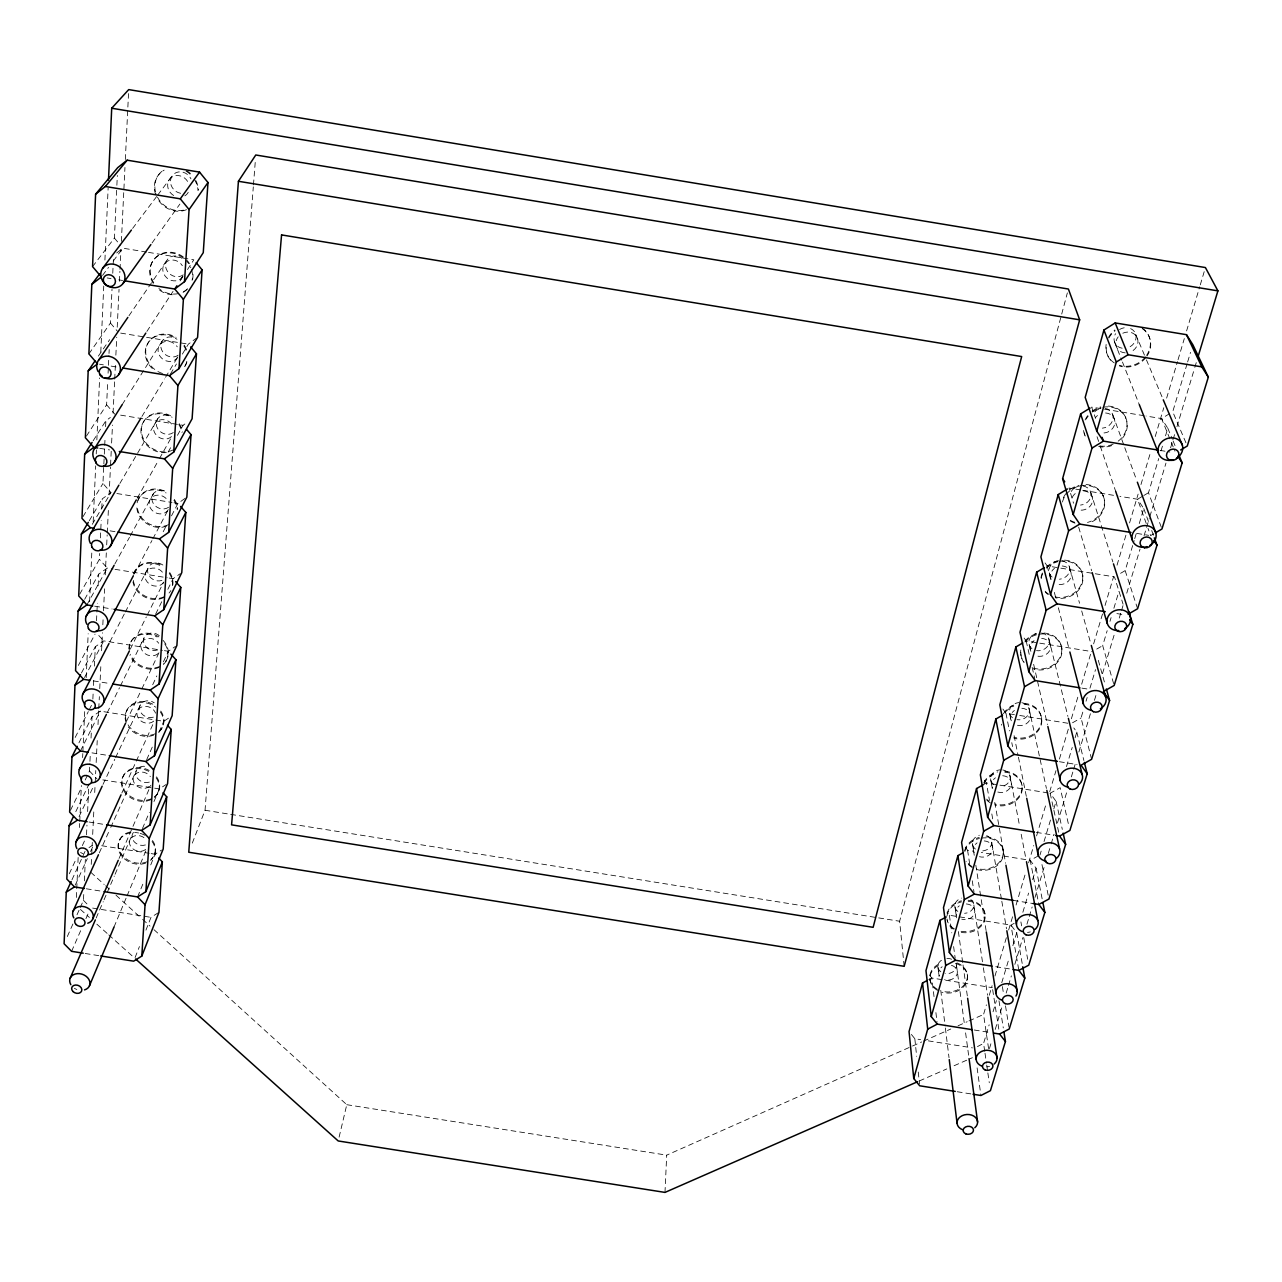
<?xml version="1.0" encoding="UTF-8"?>
<svg xmlns="http://www.w3.org/2000/svg" width="1282" height="1282" viewBox="0 0 1282 1282"><rect width="100%" height="100%" fill="white"/><g stroke="black" fill="none" stroke-linecap="round" stroke-linejoin="round"><path stroke-width="0.75" stroke-dasharray="5 3.75" d="M76.359 897.448L78.154 857.482M79.5 827.515L79.676 823.525M79.756 821.522L81.375 785.562M82.625 757.582L82.801 753.592M82.897 751.589L84.772 709.635M86.198 677.665L88.17 633.709M89.612 601.739L91.839 551.789M93.185 521.822L95.685 465.879M96.23 453.892L96.406 449.886M96.855 439.902L99.627 377.966M100.797 351.989L103.746 286.046M104.916 260.086L108.137 188.15M664.989 1192.404L666.704 1155.146L921.646 1041.962M80.237 907.576L83.458 900.333L83.827 892.544M84.372 880.846L85.365 859.405M86.519 834.838L86.968 825.127M87.609 811.538L88.875 784.36L75.093 813.092M85.189 779.953L89.5 771.027L89.868 763.271M89.948 761.332L90.317 753.576M91.038 738.063L92.032 716.75L100.3 711.125L163.776 721.317L170.762 716.638M92.865 699.059L93.137 693.242M93.506 685.501L93.858 677.745M94.403 666.111L95.317 646.721L103.73 640.888L162.461 650.343M96.519 620.76L97.336 603.277M98.153 585.81L98.698 574.144L107.271 568.07L113.072 569.016M79.708 594.207L99.387 559.321L99.676 553.471M100.397 537.879L101.214 520.332M101.759 508.633L102.223 498.89L110.957 492.56L102.945 483.49L103.762 465.847M103.858 463.892L104.227 456.055M104.307 454.084L105.044 438.412M105.589 426.65L105.877 420.768L110.332 417.483M86.439 436.088L106.614 404.791L107.72 381.107M108.089 373.206L108.377 367.293M108.457 365.306L108.922 355.435M109.018 353.463L109.194 349.521M88.891 353.88L110.444 323.048L112.015 289.187M112.768 273.258L113.505 257.329M92.56 266.608L114.402 238.083L116.79 187.22M116.87 185.265L117.335 175.474M91.246 864.389L91.631 856.408M91.727 854.405L92.304 842.418M92.689 834.438L93.842 810.48M94.724 792.5L95.108 784.52M95.205 782.517L95.781 770.53M96.166 762.55L97.224 740.579M98.009 724.602L98.682 710.629M98.778 708.625L99.355 696.655M99.74 688.658L100.797 666.704M101.582 650.727L102.448 632.747M102.832 624.767L103.121 618.773M103.505 610.793L104.563 588.823M105.252 574.849L106.31 552.879M106.694 544.882L107.175 534.898M107.271 532.911L108.425 508.938M109.114 494.964L110.46 467.017M110.556 465.013L111.23 451.04M111.614 443.043L112.479 425.079M113.072 413.092L114.611 381.139M114.707 379.151L115.476 363.175M115.861 355.178L116.742 337.214M117.223 327.231L119.05 289.283M119.434 281.303L119.915 271.319M120.011 269.316L120.989 249.349M121.373 241.369L124.947 167.477M125.332 159.497L128.52 93.586M192.3 843.107L205.04 810.256L253.307 186.868M253.467 184.88L255.326 160.971M339.105 1137.15L346.781 1104.699L151.516 927.431M904.163 966.308L899.627 921.245L1067.361 292.889M988.582 1048.596L983.55 1014.463L986.403 1004.864M989.255 995.265L992.108 985.666M994.96 976.067L1006.37 937.671M1008.646 929.979L1012.636 916.55M1016.065 905.028L1025.76 872.385M1028.613 862.786L1033.741 845.495M1036.593 835.896L1046.288 803.253M1049.718 791.731L1055.983 770.61M1059.413 759.088L1068.531 728.368M1071.383 718.769L1078.226 695.741M1081.655 684.219L1091.351 651.577M1093.626 643.885L1102.76 613.165M1105.036 605.489L1113.593 576.692M1117.023 565.17L1126.141 534.45M1129.57 522.928L1138.112 494.131M1140.964 484.532L1150.659 451.889M1155.226 436.521L1163.784 407.724M1166.636 398.125L1177.469 361.636M1178.046 359.713L1184.312 338.592M1186.603 330.916L1199.712 286.751M1200.289 284.844L1205.417 267.553M984.72 1051.288L983.582 1043.404L989.159 1024.799M993.053 1011.77L996.402 1000.601M1001.755 982.717L1008.982 958.616M1012.86 945.651L1016.738 932.671L1010.953 925.091L949.401 915.252L947.029 912.191M1022.86 912.271L1028.597 893.089M1032.619 879.66L1036.064 868.154L1030.215 860.318L981.291 852.466M1040.006 854.966L1041.16 851.136M1044.029 841.569L1050.919 818.573M1053.772 808.99L1056.08 801.33L1050.15 793.238L1060.166 787.677L1068.996 826.569M1066.48 766.604L1072.217 747.438M1075.085 737.855L1076.8 732.102L1073.803 727.92M1091.607 759.313L1081.047 717.952L1083.274 710.516M1086.046 701.222L1087.168 697.504M1089.956 688.21L1095.517 669.621M1113.609 683.578L1102.696 645.647L1107.167 630.696M1109.972 621.353L1111.093 617.62M1113.882 608.277L1118.914 591.451M1137.599 608.742L1125.163 570.618L1134.169 540.523M1134.73 538.632L1136.99 531.117M1139.249 523.585L1143.752 508.537L1137.551 499.243L1119.923 496.358M1161.284 527.174L1148.496 492.721L1158.72 458.555M1160.995 450.976L1162.694 445.287M1165.53 435.8L1167.806 428.204L1161.54 418.573L1145.996 416.025M1187.084 363.848L1172.726 411.762L1187.292 445.992M1187.645 361.925L1190.529 352.342M989.448 1048.58L991.755 1040.92M995.217 1029.446L1002.139 1006.482M1006.178 993.085L1007.908 987.348M1008.485 985.425L1011.37 975.858M1014.831 964.385L1022.908 937.591M1026.946 924.21L1028.677 918.457M1029.254 916.55L1032.138 906.983M1035.023 897.416L1044.83 864.885M1048.291 853.411L1050.599 845.751M1051.176 843.844L1054.06 834.278M1057.522 822.788L1067.329 790.273M1071.367 776.876L1073.098 771.139M1073.675 769.216L1075.983 761.572M1078.867 752.005L1090.405 713.737M1094.443 700.341L1096.174 694.604M1102.52 673.547L1114.635 633.372M1119.25 618.068L1120.981 612.315M1121.558 610.408L1123.288 604.671M1126.75 593.181L1140.018 549.177M1144.057 535.78L1149.249 518.569M1149.826 516.646L1165.979 463.074M1170.594 447.771L1174.632 434.374M1176.94 426.73L1194.247 369.328M1194.824 367.405L1197.132 359.761M135.091 957.526L139.434 946.565M145.94 930.139L151.004 917.351L158.952 912.335M137.575 896.935L144.161 880.926M150.731 864.901L155.106 854.229L161.58 850.062M154.818 853.604L155.218 852.61M114.018 927.046L126.261 897.737M127.03 895.91L146.164 850.11M142.414 828.621L149.353 812.387M153.968 801.554L159.369 788.927L165.955 784.6M157.317 794.167L157.734 793.189M96.134 918.072L103.233 901.647M104.034 899.82L106.39 894.339M107.191 892.512L114.29 876.087M115.076 874.26L132.431 834.101M119.05 858.459L150.811 785.273M119.851 839.55L120.3 838.54M71.6 951.324L81.151 929.546M85.926 918.665L88.314 913.217M67.321 936.517L72.978 923.857M77 914.803L79.42 909.387M146.677 759.665L152.382 746.877M158.888 732.278L163.776 721.317M161.548 728.897L161.965 727.952M99.275 852.931L109.931 829.246M110.749 827.419L136.148 770.915M121.838 793.029L154 721.958M75.253 885.125L87.336 858.603M90.573 851.536L92.993 846.232M123.392 775.882L123.841 774.921M71.968 879.789L85.83 849.662M69.276 873.779L76.616 857.93M82.336 845.591L84.788 840.303M165.923 661.352L166.339 660.438M152.702 684.732L156.821 675.935M163.391 661.849L168.327 651.288L175.458 646.416M103.009 784.392L114.787 759.313M115.62 757.534L139.994 705.597M126.405 721.462L140.972 690.71M141.837 688.899L158.984 652.714M79.083 816.586L93.586 786.122M127.046 710.052L127.495 709.122M70.494 810.304L81.728 787.084M107.271 712.632L119.498 687.761M120.38 685.998L143.969 638.035M155.651 614.094L161.74 601.707M167.83 589.319L173.054 578.711L180.313 573.647M130.283 649.125L146.324 616.914M147.222 615.136L163.279 582.925M80.446 751.028L100.3 711.125M130.844 641.945L131.293 641.032M78.939 742.839L92.032 716.75M75.173 737.471L88.314 711.574M89.179 709.843L91.807 704.667M109.883 641.801L124.434 613.725M125.348 611.979L148.071 568.102M163.183 531.758L166.884 524.675M171.5 515.829L177.958 503.425L185.361 498.153M84.516 677.569L103.73 640.888L97.272 633.837M134.754 571.419L135.219 570.554M81.439 673.002L95.317 646.721M134.29 574.015L151.933 540.555M152.862 538.793L168.647 508.858M78.362 665.438L95.044 634.157M114.867 563.952L129.482 537.318M130.235 535.94L153.471 493.618M86.888 604.912L107.271 568.07L99.387 559.321M168.118 452.129L171.852 445.415M177.445 435.351L183.054 425.303L186.066 423.108M84.644 599.351L98.698 574.144M138.825 498.361L139.289 497.528M137.238 498.201L158.551 460.238M159.513 458.507L171.147 437.803M119.883 483.442L157.91 418.477M92.272 524.306L110.957 492.56M89.275 520.7L102.223 498.89M82.977 516.694L102.945 483.49M170.474 373.959L176.419 364.024M182.381 354.088L188.342 344.153L196.05 338.432M141.949 416.442L164.529 378.959M165.554 377.261L177.877 356.813M122.207 404.599L162.51 340.563M93.153 440.768L105.877 420.768M180.073 280.918L182.188 277.665M187.476 269.557L193.822 259.813L189.88 259.172M146.885 331.429L173.038 291.367M180.666 279.684L182.845 276.335M128.969 315.757L167.285 259.717M98.361 356.108L109.659 339.65M152.045 242.971L179.865 204.094M102.56 275.406L108.537 267.393M113.313 260.983L122.88 248.179L146.533 252.057M132.623 228.42L156.644 196.515M157.83 194.912L172.237 175.778M116.694 252.955L122.88 248.179M89.019 847.578L92.208 845.495M1169.537 413.701L1161.54 418.573L1174.937 451.152M1142.246 496.438L1137.551 499.243L1147.358 526.549M1143.8 495.509L1148.496 492.721M1153.864 533.745L1150.627 535.652L1147.999 528.376M1120.58 573.31L1125.163 570.618M1096.719 649.077L1102.696 645.647M1072.521 722.776L1081.047 717.952M983.134 784.824L986.435 782.982L998.021 784.84M1038.372 855.863L1030.215 860.318L1038.837 904.451M1014.158 923.377L1010.953 925.091L1018.853 970.394M928.729 979.688L931.822 978.022L992.348 987.669M977.445 1046.593L983.582 1043.404M923.457 1041.144L950.779 1029.013M958.055 1025.792L967.173 1021.738M968.984 1020.937L983.55 1014.463M919.338 1080.95L946.773 1068.932M954.096 1065.727L972.397 1057.698M85.173 953.488L98.746 955.635M957.221 1091.735L971.051 1093.931M346.781 1104.699L666.704 1155.146M91.984 752.871L107.384 755.338M1013.421 900.381L1032.972 903.522M102.832 779.889L159.369 788.927L161.82 791.539M205.04 810.256L228.709 814.054M230.68 814.358L899.627 921.245M89.067 822.034L104.643 824.518M995.793 966.708L1011.161 969.16M101.711 845.719L149.177 853.283M151.164 853.604L155.106 854.229L157.526 856.777M86.279 888.779L100.092 890.974M974.256 1030.007L989.832 1032.475M92.657 908.089L151.004 917.351M911.374 1034.43L914.835 1038.724L920.604 1039.638M928.28 1040.856L972.445 1047.875M110.076 530.86L116.005 531.806M1081.928 688.13L1087.761 689.075M115.011 569.32L167.253 577.765M169.192 578.07L173.054 578.711M1002.877 709.042L1005.953 713.257L1017.748 715.164M1019.703 715.468L1070.823 723.737M94.644 606.162L112.111 608.982M1059.397 761.716L1077.104 764.569M164.416 650.647L168.327 651.288M999.944 785.161L1048.227 792.933M93.41 680.886L109.082 683.418M1036.369 832.387L1053.756 835.175M965.202 847.114L967.589 850.27L973.455 851.216M120.684 333.096L188.342 344.153M1080.742 489.964L1068.996 488.041L1073.531 503.217M1082.697 490.285L1117.968 496.038M99.483 364.2L103.361 364.841M111.149 366.107L116.983 367.053M1136.846 533.408L1148.656 535.331M120.636 415.144L183.054 425.303M1045.086 562.926L1047.186 565.939L1093.322 573.439M1095.245 573.759L1114.475 576.884L1123.08 604.207M99.724 448.331L109.531 449.918M1116.878 613.581L1124.602 614.831M116.87 493.522L172.044 502.464M174.015 502.784L177.958 503.425M1024.11 638.051L1026.177 640.952L1037.843 642.843M1039.782 643.163L1092.248 651.657M148.504 252.378L187.909 258.852M1144.057 415.705L1091.639 407.099L1095.565 418.445M107.159 277.954L111.037 278.579M118.761 279.845L122.623 280.486M1160.066 450.399L1169.825 452.001M80.478 909.451L89.403 917.479M96.855 924.178L107.287 933.536M108.778 934.882L132.607 956.292M90.862 872.369L104.179 884.468M105.653 885.798L110.092 889.836M116.005 895.205L141.148 918.04M142.639 919.386L150.026 926.101M83.458 900.333L89.5 906.534M89.5 771.027L96.983 778.943M106.614 404.791L114.787 414.182M110.444 323.048L117.559 331.397M114.402 238.083L120.46 245.295M929.482 975.073L931.822 978.022L934.322 999.159M984.4 780.257L986.435 782.982L989.464 800.401M1135.74 334.426L1145.675 358.047M1146.445 359.857L1163.271 399.824M1167.806 428.204L1172.341 439.149M1173.094 440.976L1175.354 446.44M1114.411 341.605L1121.734 360.178M1122.471 362.037L1139.329 404.727M1125.468 417.147L1125.772 417.948M1112.792 414.791L1136.669 480.317M1143.752 508.537L1149.057 523.2M1151.701 530.524L1153.688 536.02M1097.039 436.713L1099.603 444.229M1100.244 446.12L1115.644 491.246M1102.921 495.237L1103.209 496.102M1090.694 492.208L1112.872 561.981M1078.675 527.174L1091.607 570.714M1082.585 575.121L1082.841 576.019M1098.305 660.326L1105.292 685.165M1069.396 566.836L1079.556 603.261M1081.688 610.937L1090.774 643.532M1049.349 573.15L1051.352 580.842M1054.349 592.38L1056.352 600.072M1058.355 607.764L1069.364 650.07M1047.186 565.939L1051.128 581.099M1061.64 647.538L1061.881 648.468M1076.8 732.102L1083.899 760.498M1048.852 638.821L1067.906 716.414M1029.206 644.862L1030.984 652.65M1033.645 664.316L1047.426 724.602M1026.177 640.952L1030.039 657.922M1032.17 667.361L1034.75 678.675M1041.433 717.407L1041.641 718.385M1056.08 801.33L1062.313 829.406M1021.049 655.599L1020.841 654.653A20.72 17.868 -13.5 0 0 1023.917 661.768M1050.15 793.238L1058.692 832.21M1029.013 708.305L1046.416 788.414M1041.962 864.549L1048.948 899.019M1009.751 714.09L1011.322 721.926M1014.094 735.644L1018.036 755.226M1018.437 757.181L1026.321 796.346M1021.914 784.872L1022.107 785.866M1005.953 713.257L1009.447 730.9M1011.786 742.647L1012.572 746.573M1036.064 868.154L1042.17 898.97M1001.402 724.202L1001.595 725.179M1009.863 775.402L1019.687 826.409M1021.193 834.262L1026.097 859.757M1020.905 921.918L1021.626 925.844M1023.757 937.639L1027.683 959.273M990.569 778.831L992.316 788.654M994.752 802.388L1005.585 863.251M1003.053 850.046L1003.245 851.088M1016.738 932.671L1022.443 964.865M991.819 813.942L992.845 819.743M991.739 842.322L1001.482 899.323M1001.819 901.278L1006.514 928.809M1002.38 986.579L1003.63 994.287M1005.505 1005.857L1008.95 1027.074M998.999 1000.825L1003.293 1027.94M984.832 913.056L984.993 914.114M972.413 843.524L974.256 855.318M975.81 865.142L986.307 931.95M992.653 989.608L998.966 1030.167M967.589 850.27L970.218 867.433M972.269 880.782L974.016 892.224M973.839 904.948L983.086 965.795M983.374 967.75L987.541 995.233M985.009 1053.243L986.435 1063.099M986.723 1065.07L987.573 1070.967M987.861 1072.938L989.287 1082.777M967.205 973.999L967.349 975.073M954.85 906.086L956.484 917.848M958.391 931.581L962.75 962.974M963.022 964.945L967.381 996.338M977.108 1067.89L980.922 1095.485M956.532 965.554L964.529 1024.959M965.602 1032.875L969.064 1058.628M949.401 915.252L951.773 932.863M953.616 946.565L955.186 958.311M937.863 966.596L939.065 976.499M940.764 990.361L945.138 1025.985M945.379 1027.972L949.017 1057.666M935.908 1012.604L937.03 1022.203M929.995 979.64L930.123 980.714M914.835 1038.724L916.662 1056.368M918.265 1072.056L919.482 1083.819M956.949 962.878A18.845 15.208 -4.7 0 1 965.795 982.429A18.845 15.208 -4.7 0 1 941.757 991.13M937.462 989.351A18.845 15.208 -4.7 0 1 941.004 963.038M951.436 965.298A9.391 7.596 -4.7 0 1 956.757 974.993A9.391 7.596 -4.7 0 1 944.61 979.656M939.434 975.794A9.391 7.596 -4.7 0 1 942.142 966.724M955.587 963.455A18.845 15.208 -4.7 0 1 966.259 982.893A18.845 15.208 -4.7 0 1 941.885 992.22M937.591 990.441A18.845 15.208 -4.7 0 1 941.132 964.112M968.054 900.252A19.182 15.705 -5.9 0 1 984.448 919.13A19.182 15.705 -5.9 0 1 958.872 930.812M954.513 928.985A19.182 15.705 -5.9 0 1 948.343 922.848M947.751 921.598A19.182 15.705 -5.9 0 1 946.965 918.954M947.11 913.505A19.182 15.705 -5.9 0 1 961.404 900.813M966.34 903.938A9.567 7.836 -5.9 0 1 974.512 913.361A9.567 7.836 -5.9 0 1 961.756 919.194M956.516 915.204A9.567 7.836 -5.9 0 1 959.305 905.829M968.214 901.294A19.198 15.705 -5.9 0 1 984.624 920.188A19.198 15.705 -5.9 0 1 959.016 931.886M953.359 929.226A19.198 15.705 -5.9 0 1 947.094 920.011M946.997 915.925A19.198 15.705 -5.9 0 1 961.548 901.855M986.05 836.842A19.534 16.201 -7.4 0 1 1002.652 856.328A19.534 16.201 -7.4 0 1 976.547 868.459M972.125 866.568A19.534 16.201 -7.4 0 1 966.628 861.488M964.673 850.591A19.534 16.201 -7.4 0 1 979.272 837.434M984.223 840.912A9.743 8.093 -7.4 0 1 992.492 850.639A9.743 8.093 -7.4 0 1 979.48 856.697M974.16 852.578A9.743 8.093 -7.4 0 1 977.044 842.883M981.115 838.14A19.55 16.217 -7.3 0 1 1003.293 855.238A19.55 16.217 -7.3 0 1 976.708 869.5M972.285 867.61A19.55 16.217 -7.3 0 1 966.051 861.28M964.833 851.617A19.55 16.217 -7.3 0 1 979.448 838.46M1004.671 771.251A19.903 16.746 -9.1 0 1 1021.466 791.363A19.903 16.746 -9.1 0 1 994.848 803.974M989.031 801.17A19.903 16.746 -9.1 0 1 986.659 799.135M983.839 782.661A19.903 16.746 -9.1 0 1 997.765 771.892M1002.7 775.722A9.919 8.349 -9.1 0 1 1011.081 785.754A9.919 8.349 -9.1 0 1 997.813 792.052M992.412 787.805A9.919 8.349 -9.1 0 1 995.409 777.789M1004.864 772.245A19.919 16.746 -9 0 1 1021.658 792.372A19.919 16.746 -9 0 1 995.024 804.984M990.537 803.029A19.919 16.746 -9 0 1 986.836 800.144M984.015 783.655A19.919 16.746 -9 0 1 994.64 773.943M1023.933 703.353A20.304 17.291 -11.1 0 1 1040.936 724.122A20.304 17.291 -11.1 0 1 1013.774 737.23M1003.405 713.786A20.304 17.291 -11.1 0 1 1016.898 704.026M1021.85 708.257A10.128 8.621 -11.1 0 1 1030.311 718.609A10.128 8.621 -11.1 0 1 1016.77 725.147M1011.306 720.788A10.128 8.621 -11.1 0 1 1014.399 710.404M1024.142 704.315A20.32 17.307 -11.1 0 1 1041.16 725.099A20.32 17.307 -11.1 0 1 1013.966 738.208M1005.457 712.087A20.32 17.307 -11.1 0 1 1013.742 706.094M1043.901 633.036A20.72 17.868 -13.5 0 1 1061.111 654.493A20.72 17.868 -13.5 0 1 1033.372 668.114M1020.68 653.115A20.72 17.868 -13.5 0 1 1020.809 649.974M1024.847 641.112A20.72 17.868 -13.5 0 1 1036.737 633.741M1041.657 638.388A10.336 8.91 -13.5 0 1 1050.246 649.093A10.336 8.91 -13.5 0 1 1036.417 655.887M1030.872 651.368A10.336 8.91 -13.5 0 1 1034.061 640.615M1038.724 634.286A20.736 17.868 -13.5 0 1 1061.865 653.083A20.736 17.868 -13.5 0 1 1033.596 669.06M1024.126 662.714A20.736 17.868 -13.5 0 1 1020.873 652.474M1025.055 642.042A20.736 17.868 -13.5 0 1 1036.946 634.67M1064.589 560.138A21.169 18.445 -16.3 0 1 1082.008 582.332A21.169 18.445 -16.3 0 1 1053.692 596.515M1048.98 594.383A21.169 18.445 -16.3 0 1 1045.134 591.21M1040.984 577.749A21.169 18.445 -16.3 0 1 1042.394 572.942M1046.304 567.221A21.169 18.445 -16.3 0 1 1057.281 560.891M1062.201 565.971A10.56 9.198 -16.4 0 1 1070.887 577.044A10.56 9.198 -16.4 0 1 1056.769 584.111M1051.128 579.464A10.56 9.198 -16.4 0 1 1054.445 568.311M1059.333 561.372A21.185 18.461 -16.3 0 1 1082.921 579.977A21.185 18.461 -16.3 0 1 1055.631 597.861M1047.811 594.351A21.185 18.461 -16.3 0 1 1045.359 592.124M1041.208 578.631A21.185 18.461 -16.3 0 1 1042.619 573.839M1046.545 568.118A21.185 18.461 -16.3 0 1 1057.522 561.772M1086.03 484.532A21.666 19.054 -19.7 0 1 1104.443 501.647A21.666 19.054 -19.7 0 1 1087.489 522.447M1074.749 522.271A21.666 19.054 -19.7 0 1 1067.233 518.008M1063.355 497.865A21.666 19.054 -19.7 0 1 1066.175 493.298M1070.149 489.452A21.666 19.054 -19.7 0 1 1078.595 485.333M1083.498 490.894A10.801 9.503 -19.8 0 1 1092.28 502.352A10.801 9.503 -19.8 0 1 1077.858 509.707M1072.201 497.528A10.801 9.503 -19.8 0 1 1075.582 493.33M1080.694 485.75A21.682 19.07 -19.7 0 1 1104.058 498.377A21.682 19.07 -19.7 0 1 1091.319 522.062M1075.005 523.136A21.682 19.07 -19.7 0 1 1070.214 520.941M1062.474 502.015A21.682 19.07 -19.7 0 1 1065.342 495.605M1066.416 494.147A21.682 19.07 -19.7 0 1 1078.851 486.182M1108.305 406.074A22.195 19.663 -23.6 0 1 1126.333 419.518A22.195 19.663 -23.6 0 1 1118.176 441.168M1113.209 444.101A22.195 19.663 -23.6 0 1 1096.607 445.239M1084.973 435.287A22.195 19.663 -23.6 0 1 1083.546 430.351M1085.117 419.967A22.195 19.663 -23.6 0 1 1088.001 415.224M1092.072 411.218A22.195 19.663 -23.6 0 1 1100.709 406.923M1105.581 412.98A11.057 9.807 -23.8 0 1 1114.795 423.541A11.057 9.807 -23.8 0 1 1102.472 432.995M1095.485 417.531A11.057 9.807 -23.8 0 1 1097.52 415.544M1102.873 407.275A22.211 19.679 -23.6 0 1 1125.372 417.131A22.211 19.679 -23.6 0 1 1119.939 440.768M1111.718 445.639A22.211 19.679 -23.6 0 1 1098.642 446.537M1085.229 436.104A22.211 19.679 -23.6 0 1 1084.123 432.851M1086.207 419.134A22.211 19.679 -23.6 0 1 1088.274 416.025M1092.36 412.019A22.211 19.679 -23.6 0 1 1100.998 407.708M1142.038 327.952A22.772 20.288 -28.1 0 1 1146.637 355.322M1145.483 356.877A22.772 20.288 -28.1 0 1 1119.282 365.274M1114.33 362.95A22.772 20.288 -28.1 0 1 1106.126 344.425M1108.545 337.358A22.772 20.288 -28.1 0 1 1114.843 329.971M1122.808 333.208A11.346 10.112 -28.2 0 1 1137.214 337.759A11.346 10.112 -28.2 0 1 1130.948 351.765M1125.243 352.87A11.346 10.112 -28.2 0 1 1118.208 336.829M1142.358 328.705A22.788 20.304 -28.1 0 1 1146.957 356.092M1145.82 357.646A22.788 20.304 -28.1 0 1 1119.587 366.043M1110.597 360.194A22.788 20.304 -28.1 0 1 1106.414 345.179M1108.834 338.111A22.788 20.304 -28.1 0 1 1115.148 330.724M183.486 210.136A22.916 20.608 44.4 0 1 155.987 193.566M155.459 191.691A22.916 20.608 44.4 0 1 164.625 169.512M186.499 170.554A22.916 20.608 44.4 0 1 191.226 174.256M195.922 180.682A22.916 20.608 44.4 0 1 198.454 189.992M188.23 192.284A11.426 10.272 44.5 0 1 184.48 196.05M173.647 195.521A11.426 10.272 44.5 0 1 170.41 178.342A11.426 10.272 44.5 0 1 187.621 181.435M186.515 209.671A22.948 20.624 44.3 0 1 158.006 199.527M155.491 194.191A22.948 20.624 44.3 0 1 164.144 170.137M186.05 171.179A22.948 20.624 44.3 0 1 190.778 174.881M194.495 179.576A22.948 20.624 44.3 0 1 198.005 190.633M187.541 288.722A22.339 19.967 39.6 0 1 183.326 291.799M178.31 293.626A22.339 19.967 39.6 0 1 158.872 288.514M153.76 282.745A22.339 19.967 39.6 0 1 156.885 256.4A22.339 19.967 39.6 0 1 184.416 257.81M187.188 260.518A22.339 19.967 39.6 0 1 189.512 263.643M192.973 274.284A22.339 19.967 39.6 0 1 192.54 279.652M182.957 276.127A11.137 9.968 39.7 0 1 167.045 278.082A11.137 9.968 39.7 0 1 166.115 262.089A11.137 9.968 39.7 0 1 182.348 265.695M187.092 289.428A22.355 19.983 39.5 0 1 182.877 292.504M172.397 294.764A22.355 19.983 39.5 0 1 156.949 287.921M153.279 283.434A22.355 19.983 39.5 0 1 156.404 257.089A22.355 19.983 39.5 0 1 183.951 258.483M185.409 259.797A22.355 19.983 39.5 0 1 190.826 267.73M191.483 269.508A22.355 19.983 39.5 0 1 192.092 280.341M162.51 373.463A21.81 19.342 35.4 0 1 146.853 345.531A21.81 19.342 35.4 0 1 176.131 337.342M184.271 345.162A21.81 19.342 35.4 0 1 186.659 350.146M186.819 362.229A21.81 19.342 35.4 0 1 182.381 369.312M177.877 356.877A10.865 9.647 35.5 0 1 162.269 358.72A10.865 9.647 35.5 0 1 161.34 343.304A10.865 9.647 35.5 0 1 177.269 346.813M152.35 368.559A21.826 19.342 35.4 0 1 148.824 341.861A21.826 19.342 35.4 0 1 175.682 338.079M183.839 345.9A21.826 19.342 35.4 0 1 186.227 350.899M186.835 361.348A21.826 19.342 35.4 0 1 183.086 368.847M173.342 449.822A21.313 18.717 31.9 0 1 141.405 431.297A21.313 18.717 31.9 0 1 171.227 416.137M179.24 423.701A21.313 18.717 31.9 0 1 182.413 431.89M171.484 436.585A10.625 9.327 32 0 1 156.324 435.143A10.625 9.327 32 0 1 157.414 421.073A10.625 9.327 32 0 1 172.381 424.983M166.356 452.562A21.329 18.717 31.9 0 1 141.036 428.749A21.329 18.717 31.9 0 1 170.778 416.922M178.791 424.486A21.329 18.717 31.9 0 1 181.964 432.691M168.615 524.594A20.865 18.108 29 0 1 137.254 506.775M138.007 500.429A20.865 18.108 29 0 1 166.516 492.112M174.368 499.419A20.865 18.108 29 0 1 177.685 508.954M168.279 509.691A10.4 9.038 29.1 0 1 153.231 511.342A10.4 9.038 29.1 0 1 152.302 496.999A10.4 9.038 29.1 0 1 167.67 500.333M166.676 526.101A20.881 18.108 29 0 1 145.715 522.864A20.881 18.108 29 0 1 136.854 504.371M137.126 502.784A20.881 18.108 29 0 1 166.067 492.929M173.935 500.236A20.881 18.108 29 0 1 177.253 509.787M170.875 590.553A20.448 17.515 26.6 0 1 169.048 593.021M164.048 596.739A20.448 17.515 26.6 0 1 133.232 579.48M133.969 573.342A20.448 17.515 26.6 0 1 161.949 565.378M169.689 572.445A20.448 17.515 26.6 0 1 172.846 584.8M163.727 582.076A10.192 8.734 26.6 0 1 148.936 583.63A10.192 8.734 26.6 0 1 148.023 569.801A10.192 8.734 26.6 0 1 163.118 573.054M163.615 597.62A20.464 17.531 26.6 0 1 132.959 581.932M133.504 574.208A20.464 17.531 26.6 0 1 161.516 566.243M169.256 573.31A20.464 17.531 26.6 0 1 172.413 585.682M163.022 640.327A20.047 16.954 24.6 0 1 163.487 663.868M159.657 666.4A20.047 16.954 24.6 0 1 130.347 654.221M129.338 649.654A20.047 16.954 24.6 0 1 139.45 634.366A20.047 16.954 24.6 0 1 160.474 638.019M157.91 653.692A10 8.461 24.6 0 1 143.536 652.298A10 8.461 24.6 0 1 144.529 639.638A10 8.461 24.6 0 1 158.728 643.243M164.737 643.852A20.063 16.954 24.6 0 1 163.07 664.781M159.224 667.313A20.063 16.954 24.6 0 1 129.899 655.118M128.841 649.045A20.063 16.954 24.6 0 1 157.125 637.01M160.795 711.045A19.679 16.41 22.9 0 1 159.176 731.253M155.394 733.689A19.679 16.41 22.9 0 1 126.597 721.846M126.117 720.404A19.679 16.41 22.9 0 1 132.719 704.01A19.679 16.41 22.9 0 1 153.311 704.411M153.68 721.141A9.807 8.189 23 0 1 139.017 719.154A9.807 8.189 23 0 1 141.917 706.895A9.807 8.189 23 0 1 155.587 713.145M160.362 711.975A19.695 16.41 22.9 0 1 158.744 732.198M153.552 735.227A19.695 16.41 22.9 0 1 128.376 726.974M126.149 722.792A19.695 16.41 22.9 0 1 132.959 704.571A19.695 16.41 22.9 0 1 155.747 707.215M156.564 776.844A19.326 15.881 21.5 0 1 145.267 800.305A19.326 15.881 21.5 0 1 122.046 780.033A19.326 15.881 21.5 0 1 149.193 770.418M149.609 786.347A9.631 7.932 21.6 0 1 135.716 784.985A9.631 7.932 21.6 0 1 136.645 773.174A9.631 7.932 21.6 0 1 150.379 776.588M156.148 777.821A19.342 15.897 21.5 0 1 154.577 797.372M150.875 799.712A19.342 15.897 21.5 0 1 121.518 783.831A19.342 15.897 21.5 0 1 148.776 771.379M152.478 840.479A18.99 15.384 20.3 0 1 150.956 859.373M147.318 861.648A18.99 15.384 20.3 0 1 120.348 852.386A18.99 15.384 20.3 0 1 130.988 831.81M145.667 849.421A9.471 7.676 20.4 0 1 131.998 848.075A9.471 7.676 20.4 0 1 132.911 836.633A9.471 7.676 20.4 0 1 146.404 839.982M152.061 841.473A18.99 15.384 20.3 0 1 150.539 860.382M145.523 863.203A18.99 15.384 20.3 0 1 118.345 849.309A18.99 15.384 20.3 0 1 138.584 832.979M140.187 833.38A18.99 15.384 20.3 0 1 144.818 835.239M153.375 717.151A9.775 8.157 23 0 1 141.437 713.353A9.775 8.157 23 0 1 142.094 702.696A9.775 8.157 23 0 1 154.273 702.792M83.074 853.7A10.801 8.686 21.5 0 1 80.59 852.418M168.583 507.271A10.352 9.006 29.2 0 1 154.994 505.605A10.352 9.006 29.2 0 1 154 492.993A10.352 9.006 29.2 0 1 167.413 492.464M173.278 432.595A10.576 9.294 32.1 0 1 159.449 430.896A10.576 9.294 32.1 0 1 158.455 417.836A10.576 9.294 32.1 0 1 172.092 417.259M145.411 844.966A9.423 7.66 20.4 0 1 134.37 841.953A9.423 7.66 20.4 0 1 133.456 832.371M76.824 989.496A10.384 8.093 19.2 0 1 74.42 988.294M178.15 355.178A10.817 9.615 35.7 0 1 164.064 353.447A10.817 9.615 35.7 0 1 163.054 339.89A10.817 9.615 35.7 0 1 176.964 339.265M183.198 274.845A11.073 9.919 39.9 0 1 168.855 273.082A11.073 9.919 39.9 0 1 167.846 259.028A11.073 9.919 39.9 0 1 182.012 258.339M157.574 649.958A9.952 8.429 24.7 0 1 144.946 645.375A9.952 8.429 24.7 0 1 147.382 634.157A9.952 8.429 24.7 0 1 160.426 636.785M180.634 193.294A11.378 10.24 44.7 0 1 170.538 182.717A11.378 10.24 44.7 0 1 178.214 171.996A11.378 10.24 44.7 0 1 190.97 178.855M149.321 782.116A9.599 7.9 21.6 0 1 135.716 773.975A9.599 7.9 21.6 0 1 147.975 767.069M161.917 580.409A10.144 8.718 26.7 0 1 149.561 576.403A10.144 8.718 26.7 0 1 150.266 564.977A10.144 8.718 26.7 0 1 162.878 565.025M986.691 835.608A9.695 8.061 -7.5 0 1 991.483 844.421A9.695 8.061 -7.5 0 1 982.332 850.976M975.426 849.053A9.695 8.061 -7.5 0 1 972.669 841.409A9.695 8.061 -7.5 0 1 979.32 835.255M1041.513 633.004A10.288 8.878 -13.7 0 1 1048.916 643.436A10.288 8.878 -13.7 0 1 1036.513 650.647M1031.914 648.676A10.288 8.878 -13.7 0 1 1029.109 640.231A10.288 8.878 -13.7 0 1 1036.225 633.388M1061.961 560.827A10.512 9.166 -16.6 0 1 1069.701 570.41A10.512 9.166 -16.6 0 1 1059.477 579.224M1052.089 577.076A10.512 9.166 -16.6 0 1 1049.718 567.157A10.512 9.166 -16.6 0 1 1059.253 560.715M956.132 963.615A9.359 7.58 -4.8 0 1 945.09 973.503M940.828 971.788A9.359 7.58 -4.8 0 1 942.238 959.769M946.869 958.487A9.359 7.58 -4.8 0 1 951.597 959.24M1083.146 486.006A10.753 9.471 -20 0 1 1090.982 495.91A10.753 9.471 -20 0 1 1080.518 505.076M1071.239 491.439A10.753 9.471 -20 0 1 1080.389 485.894M1105.132 408.381A11.009 9.775 -23.9 0 1 1113.064 418.637A11.009 9.775 -23.9 0 1 1102.36 428.156M1094.684 411.826A11.009 9.775 -23.9 0 1 1102.328 408.269M1002.732 769.937A9.887 8.333 -9.2 0 1 1010.2 778.623A9.887 8.333 -9.2 0 1 1000.633 786.523M993.614 784.536A9.887 8.333 -9.2 0 1 991.226 775.578A9.887 8.333 -9.2 0 1 1000.184 769.825M1030.311 931.902A10.929 8.878 -7.5 0 1 1027.507 932.367M1130.628 328.593A11.298 10.08 -28.4 0 1 1135.996 338.416A11.298 10.08 -28.4 0 1 1127.872 347.726M1122.167 348.223A11.298 10.08 -28.4 0 1 1115.516 333.689M1119.571 329.538A11.298 10.08 -28.4 0 1 1127.952 327.775M970.875 899.579A9.519 7.82 -6 0 1 973.23 907.977A9.519 7.82 -6 0 1 964.625 913.313M957.846 911.438A9.519 7.82 -6 0 1 955.09 904.034A9.519 7.82 -6 0 1 961.596 898.105M989.56 1066.416A10.496 8.285 -4.7 0 1 986.852 1066.832M1021.786 702.664A10.08 8.605 -11.2 0 1 1029.109 712.76A10.08 8.605 -11.2 0 1 1016.963 719.699M1012.427 717.776A10.08 8.605 -11.2 0 1 1010.04 708.513A10.08 8.605 -11.2 0 1 1019.19 702.552"/><path stroke-width="1.5" d="M71.151 881.551L66.263 892.192L64.1 943.76L71.6 951.324L83.234 953.183M73.378 816.682L69.068 825.672L66.824 879.067L74.436 886.904L84.308 888.474M77.192 746.316L71.968 756.749L69.629 812.083L77.385 820.176L87.128 821.73M80.51 674.765L74.965 685.277L72.561 742.663L80.446 751.028L88.138 752.262M83.699 601.034L78.09 611.113L75.574 670.662L83.602 679.316L89.484 680.261M88.282 522.367L81.327 534.113L78.715 595.938L86.888 604.912L92.705 605.857M92.096 442.434L84.676 454.116L81.984 518.361L90.301 527.655L94.259 528.296M94.964 361.043L88.186 370.915L85.365 437.739L93.842 447.37L97.769 448.011M99.852 273.659L91.823 284.348L88.891 353.88L97.528 363.88L88.186 370.915M124.546 280.79L174.769 289.027L184.512 281.671L203.261 252.666L207.988 182.525L199.543 172.109L127.174 160.186L117.704 167.654L95.605 194.191L92.56 266.608L101.374 276.992L91.823 284.348M108.489 180.153L111.71 108.233L128.713 89.596L1205.417 267.553L1217.9 290.87L1198.285 355.931M100.685 955.939L133.649 961.163L141.805 956.084L145.058 904.723L162.349 861.857L158.728 858.043M104.034 891.599L137.575 896.935L145.892 891.647L149.257 838.46L166.708 796.795L163.038 792.853M106.598 824.839L141.645 830.432L150.106 824.919L153.6 769.809L171.243 729.458L167.509 725.388M109.307 755.643L145.876 761.492L154.481 755.771L158.103 698.626L175.922 659.701L170.859 654.092M113.008 684.043L150.234 690.02L159.032 684.075L162.782 624.767L180.778 587.412L175.634 581.611M114.05 609.287L154.785 615.857L163.743 609.655L167.638 548.087L185.81 512.431L180.586 506.422M117.976 532.126L159.497 538.857L168.631 532.383L172.685 468.395L191.05 434.63L186.483 429.294M119.322 451.504L164.384 458.828L173.711 452.097L177.926 385.545L196.466 353.832L190.665 346.925M122.816 368.014L169.48 375.626L178.999 368.591L183.39 299.347L202.107 269.861L196.194 262.682M184.512 281.671L189.079 209.559L207.988 182.525M162.349 861.857L158.952 912.335L141.805 956.084M166.708 796.795L163.199 849.021L145.892 891.647M171.243 729.458L167.605 783.51L150.106 824.919M175.922 659.701L172.157 715.693L154.481 755.771M180.778 587.412L176.884 645.439L159.032 684.075M185.81 512.431L181.772 572.621L163.743 609.655M191.05 434.63L186.851 497.096L168.631 532.383M196.466 353.832L192.108 418.717L173.711 452.097M202.107 269.861L197.588 337.294L178.999 368.591M238.42 181.275L188.758 852.242L904.163 966.308L1079.668 319.827L1068.403 289.027L255.775 154.994L238.42 181.275L1079.668 319.827M927.19 980.506L922.543 982.99L909.05 1031.561L913.746 1078.499L919.691 1085.79L955.25 1091.415M946.244 916.967L939.93 920.396L925.973 970.634L931.245 1016.594L937.254 1024.126L972.301 1029.686M962.766 852.947L957.926 855.623L943.488 907.624L949.369 952.494L955.459 960.266L991.964 966.099M983.134 784.824L976.563 788.542L961.596 842.386L968.15 886.086L974.304 894.131L1013.421 900.381M1002.588 715.18L995.858 719.026L980.361 774.841L987.621 817.227L993.854 825.56L1034.43 832.066M1022.748 642.955L1015.873 646.961L999.816 704.828L1007.812 745.803L1014.126 754.409L1057.426 761.396M1044.173 567.718L1036.641 572.189L1019.975 632.234L1028.773 671.64L1035.167 680.566L1079.973 687.825M1067.441 488.971L1058.211 494.564L1040.904 556.901L1050.567 594.608L1057.041 603.854L1105.292 611.69M1130.932 532.447L1079.764 524.098L1073.21 514.499L1062.618 478.683L1080.614 413.91L1090.069 408.077M1180.658 449.982L1187.292 445.992L1208.317 377.148L1192.821 344.682L1186.475 334.682L1115.196 322.936L1103.914 330.035L1085.197 397.404L1096.783 431.153L1103.417 441.12L1158.111 450.078M913.746 1078.499L927.703 1029.142L922.543 982.99M931.245 1016.594L945.699 965.49L939.93 920.396M949.369 952.494L964.336 899.563L957.926 855.623M968.15 886.086L983.663 831.201L976.563 788.542M987.621 817.227L1003.71 760.306L995.858 719.026M1007.812 745.803L1024.526 686.703L1015.873 646.961M1028.773 671.64L1046.144 610.248L1036.641 572.189M1050.567 594.608L1068.611 530.78L1058.211 494.564M1073.21 514.499L1091.992 448.091L1080.614 413.91M1096.783 431.153L1116.318 362.021L1103.914 330.035M1003.902 1031.818L1005.441 1041.497L990.425 1090.662L980.922 1095.485L973.022 1094.235M1022.78 966.756L1024.799 978.118L1009.254 1028.997L999.559 1034.029L993.726 1033.1M1042.939 902.816L1044.846 912.447L1028.757 965.17L1018.853 970.394L1013.084 969.464M1063.147 833.14L1065.646 844.373L1048.948 899.019L1038.837 904.451L1032.972 903.522M1084.364 762.405L1087.2 773.751L1069.893 830.448L1059.557 836.104L1055.679 835.479M1106.366 688.995L1109.587 700.469L1091.607 759.313L1081.047 765.21L1087.2 773.751M1128.753 611.498L1132.839 624.334L1114.17 685.469L1103.353 691.607L1109.587 700.469M1154.345 537.863L1157.005 545.187L1137.599 608.742L1128.112 614.222M1179.12 455.559L1182.148 462.866L1161.957 528.985L1155.483 532.799M89.516 985.666L114.018 927.046M70.109 978.31L95.349 919.899M92.833 918.841L118.248 860.286M73.058 911.262L98.458 854.757M96.262 849.517L121.005 794.84M76.119 841.697L102.175 786.187M99.82 777.549L125.54 723.272M79.308 769.472L106.39 714.411M103.521 702.792L129.386 650.903M82.609 694.459L108.986 643.564M107.368 625.071L133.36 575.778M86.054 616.466L114.13 565.298M110.108 546.533L136.261 499.932M90.878 533.008L118.889 485.141M114.242 462.449L140.924 418.14M94.628 448.412L122.207 404.599M176.9 285.774L174.769 289.027L183.39 299.347M118.553 374.825L145.795 333.096M98.538 360.258L127.847 317.407M123.056 283.45L150.875 244.59M95.605 194.191L105.364 186.499L180.297 198.822L199.543 172.109M102.624 268.307L131.421 230.023M105.364 186.499L127.174 160.186M84.676 454.116L93.842 447.37M81.327 534.113L90.301 527.655M78.09 611.113L86.888 604.912M74.965 685.277L83.602 679.316M71.968 756.749L80.446 751.028M69.068 825.672L77.385 820.176M66.263 892.192L74.436 886.904M1116.318 362.021L1128.032 354.729L1201.779 366.86L1208.317 377.148M1091.992 448.091L1103.417 441.12L1102.103 437.338M1068.611 530.78L1079.764 524.098M1046.144 610.248L1057.041 603.854M1024.526 686.703L1035.167 680.566M1003.71 760.306L1014.126 754.409M983.663 831.201L993.854 825.56M964.336 899.563L974.304 894.131M945.699 965.49L955.459 960.266M927.703 1029.142L937.254 1024.126M917.511 1081.752L664.989 1192.404L338.208 1140.964L135.588 958.968M111.71 108.233L1217.9 290.87M137.575 896.935L145.058 904.723M141.645 830.432L149.257 838.46M145.876 761.492L153.6 769.809M150.234 690.02L158.103 698.626M154.785 615.857L162.782 624.767M159.497 538.857L167.638 548.087M164.384 458.828L172.685 468.395M169.48 375.626L177.926 385.545M180.297 198.822L189.079 209.559M999.559 1034.029L1005.441 1041.497M1018.853 970.394L1024.799 978.118M1038.837 904.451L1044.846 912.447M1059.557 836.104L1065.646 844.373M1129.682 619.735L1132.839 624.334M1062.618 478.683L1064.749 481.792M1153.816 540.427L1157.005 545.187M1177.838 456.264L1182.148 462.866M1186.475 334.682L1201.779 366.86M1163.271 399.824L1182.389 445.239M1115.196 322.936L1128.032 354.729M1139.329 404.727L1158.383 453.011M1137.358 482.192L1155.771 532.735M1115.644 491.246L1132.327 540.139M1113.465 563.872L1130.243 616.658M1092.168 572.605L1107.344 623.693M1091.319 645.439L1105.741 697.216M1069.861 651.993L1083.37 703.914M1068.387 718.353L1082.216 774.6M1047.875 726.541L1060.326 780.994M1046.849 790.369L1059.589 848.988M1026.722 798.301L1038.164 855.094M1026.481 861.728L1037.811 920.572M1005.937 865.222L1016.418 924.13M1006.851 930.764L1017.267 991.707M986.307 931.95L995.89 992.877M987.845 997.188L997.076 1058.035M967.654 998.293L976.099 1059.108M969.064 1058.628L977.605 1121.99M949.257 1059.637L957.029 1122.984M76.888 848.572A10.801 8.686 21.5 0 1 82.112 836.858A10.801 8.686 21.5 0 1 96.246 844.133A10.801 8.686 21.5 0 1 88.522 854.565M86.839 624.174A11.506 9.695 26.7 0 1 93.33 610.809A11.506 9.695 26.7 0 1 107.784 620.792A11.506 9.695 26.7 0 1 96.262 630.68M90.413 543.344A11.778 10.064 29.1 0 1 97.047 529.418A11.778 10.064 29.1 0 1 111.806 539.77A11.778 10.064 29.1 0 1 100.028 550.074M70.847 984.704A10.384 8.093 19.2 0 1 75.061 974.064A10.384 8.093 19.2 0 1 88.811 979.256A10.384 8.093 19.2 0 1 84.548 989.896M95.894 461.696A12.067 10.432 32.1 0 1 99.067 445.158A12.067 10.432 32.1 0 1 115.797 454.437A12.067 10.432 32.1 0 1 103.954 466.167M98.041 371.492A12.387 10.833 35.8 0 1 105.973 356.188A12.387 10.833 35.8 0 1 120.428 369.44A12.387 10.833 35.8 0 1 104.996 377.87M102.191 376.283A12.387 10.833 35.8 0 1 99.82 374.104M81.695 778.783A11.025 9.006 22.9 0 1 83.763 764.985A11.025 9.006 22.9 0 1 99.483 771.171A11.025 9.006 22.9 0 1 91.935 782.805M73.811 917.88A10.593 8.381 20.3 0 1 78.122 906.839A10.593 8.381 20.3 0 1 92.112 912.191A10.593 8.381 20.3 0 1 87.769 923.232M85.029 704.122A11.266 9.343 24.6 0 1 87.16 689.78A11.266 9.343 24.6 0 1 103.185 696.158A11.266 9.343 24.6 0 1 95.477 708.273M1001.434 999.992A10.721 8.573 -6 0 1 997.204 988.486A10.721 8.573 -6 0 1 1011.738 984.544A10.721 8.573 -6 0 1 1015.937 996.066M1068.403 787.244A11.426 9.551 -11.3 0 1 1060.935 774.376A11.426 9.551 -11.3 0 1 1077.713 769.488A11.426 9.551 -11.3 0 1 1079.332 784.055M1091.575 710.388A11.682 9.903 -13.8 0 1 1084.492 696.238A11.682 9.903 -13.8 0 1 1102.728 692.937A11.682 9.903 -13.8 0 1 1100.357 708.802M962.445 1129.65A10.304 7.996 -3.7 0 1 958.712 1118.305A10.304 7.996 -3.7 0 1 973.695 1116.029A10.304 7.996 -3.7 0 1 974.785 1127.775M1118.753 630.536A11.971 10.272 -16.7 0 1 1107.68 617.411A11.971 10.272 -16.7 0 1 1126.445 611.658A11.971 10.272 -16.7 0 1 1124.667 628.725M1147.07 546.629A12.291 10.641 -20.1 0 1 1132.134 535.427A12.291 10.641 -20.1 0 1 1151.076 527.03A12.291 10.641 -20.1 0 1 1150.002 545.331M1022.042 931.501A10.929 8.878 -7.5 0 1 1018.293 918.89A10.929 8.878 -7.5 0 1 1034.205 916.245A10.929 8.878 -7.5 0 1 1035.151 929.338M1173.415 459.741A12.644 11.025 -24.2 0 1 1158.207 448.107A12.644 11.025 -24.2 0 1 1177.629 439.309A12.644 11.025 -24.2 0 1 1176.411 458.379M981.579 1065.999A10.496 8.285 -4.7 0 1 977.846 1054.253A10.496 8.285 -4.7 0 1 993.133 1051.865A10.496 8.285 -4.7 0 1 994.175 1064.044M1046.128 861.135A11.169 9.214 -9.2 0 1 1038.741 848.732A11.169 9.214 -9.2 0 1 1055.15 844.069A11.169 9.214 -9.2 0 1 1056.817 858.091M281.559 234.91L231.577 824.855L873.138 927.319L1021.674 356.556L281.559 234.91M78.362 853.908A5.432 4.359 21.4 0 0 87.529 855.382A5.432 4.359 21.4 0 0 83.266 847.995A5.432 4.359 21.4 0 0 78.362 853.908M88.458 628.581A5.785 4.856 26.6 0 0 98.169 630.151A5.785 4.856 26.6 0 0 93.666 621.898A5.785 4.856 26.6 0 0 88.458 628.581M92.096 547.366A5.913 5.048 29 0 0 102.015 548.984A5.913 5.048 29 0 0 97.416 540.395A5.913 5.048 29 0 0 92.096 547.366M73.01 991.547A5.224 4.054 19.2 0 0 81.631 991.05A5.224 4.054 19.2 0 0 75.622 985.009A5.224 4.054 19.2 0 0 73.01 991.547M95.894 462.802A6.057 5.24 32 0 0 106.005 464.453A6.057 5.24 32 0 0 101.326 455.527A6.057 5.24 32 0 0 95.894 462.802M99.836 374.648A6.218 5.432 35.6 0 0 110.172 376.347A6.218 5.432 35.6 0 0 105.396 367.053A6.218 5.432 35.6 0 0 99.836 374.648M81.599 781.667A5.545 4.519 22.8 0 0 90.942 783.174A5.545 4.519 22.8 0 0 86.599 775.514A5.545 4.519 22.8 0 0 81.599 781.667M103.409 281.175A6.394 5.641 39.8 0 0 113.489 285.485A6.394 5.641 39.8 0 0 111.214 275.213A6.394 5.641 39.8 0 0 103.409 281.175M101.006 276.944A12.724 11.234 40 0 0 121.021 285.549A12.724 11.234 40 0 0 116.534 265.086A12.724 11.234 40 0 0 101.006 276.944M76.023 924.514A5.32 4.199 20.2 0 0 84.804 923.985A5.32 4.199 20.2 0 0 78.699 917.736A5.32 4.199 20.2 0 0 76.023 924.514M84.965 706.622A5.657 4.679 24.5 0 0 94.483 708.161A5.657 4.679 24.5 0 0 90.061 700.212A5.657 4.679 24.5 0 0 84.965 706.622M1005.216 1003.63A5.384 4.295 -5.9 0 0 1013.181 999.463A5.384 4.295 -5.9 0 0 1005.024 996.178A5.384 4.295 -5.9 0 0 1005.216 1003.63M1070.053 788.991A5.737 4.791 -11.2 0 0 1078.595 784.28A5.737 4.791 -11.2 0 0 1069.989 780.642A5.737 4.791 -11.2 0 0 1070.053 788.991M1093.418 711.686A5.881 4.968 -13.6 0 0 1102.151 706.767A5.881 4.968 -13.6 0 0 1093.402 703.017A5.881 4.968 -13.6 0 0 1093.418 711.686M965.859 1133.881A5.176 4.006 -3.6 0 0 973.487 1130.051A5.176 4.006 -3.6 0 0 965.602 1126.942A5.176 4.006 -3.6 0 0 965.859 1133.881M1117.728 631.209A6.025 5.16 -16.6 0 0 1126.686 626.065A6.025 5.16 -16.6 0 0 1117.76 622.187A6.025 5.16 -16.6 0 0 1117.728 631.209M1144.522 547.783A6.186 5.336 -20 0 0 1152.053 540.571A6.186 5.336 -20 0 0 1141.893 538.905A6.186 5.336 -20 0 0 1144.522 547.783M1026.001 934.802A5.497 4.455 -7.4 0 0 1034.141 930.46A5.497 4.455 -7.4 0 0 1025.856 927.062A5.497 4.455 -7.4 0 0 1026.001 934.802M1170.979 460.366A6.346 5.545 -24 0 0 1178.703 452.818A6.346 5.545 -24 0 0 1168.335 451.12A6.346 5.545 -24 0 0 1170.979 460.366M985.169 1069.941A5.272 4.15 -4.7 0 0 992.957 1065.951A5.272 4.15 -4.7 0 0 984.961 1062.762A5.272 4.15 -4.7 0 0 985.169 1069.941M1047.602 863.299A5.609 4.615 -9.1 0 0 1055.935 858.78A5.609 4.615 -9.1 0 0 1047.506 855.27A5.609 4.615 -9.1 0 0 1047.602 863.299"/></g></svg>
